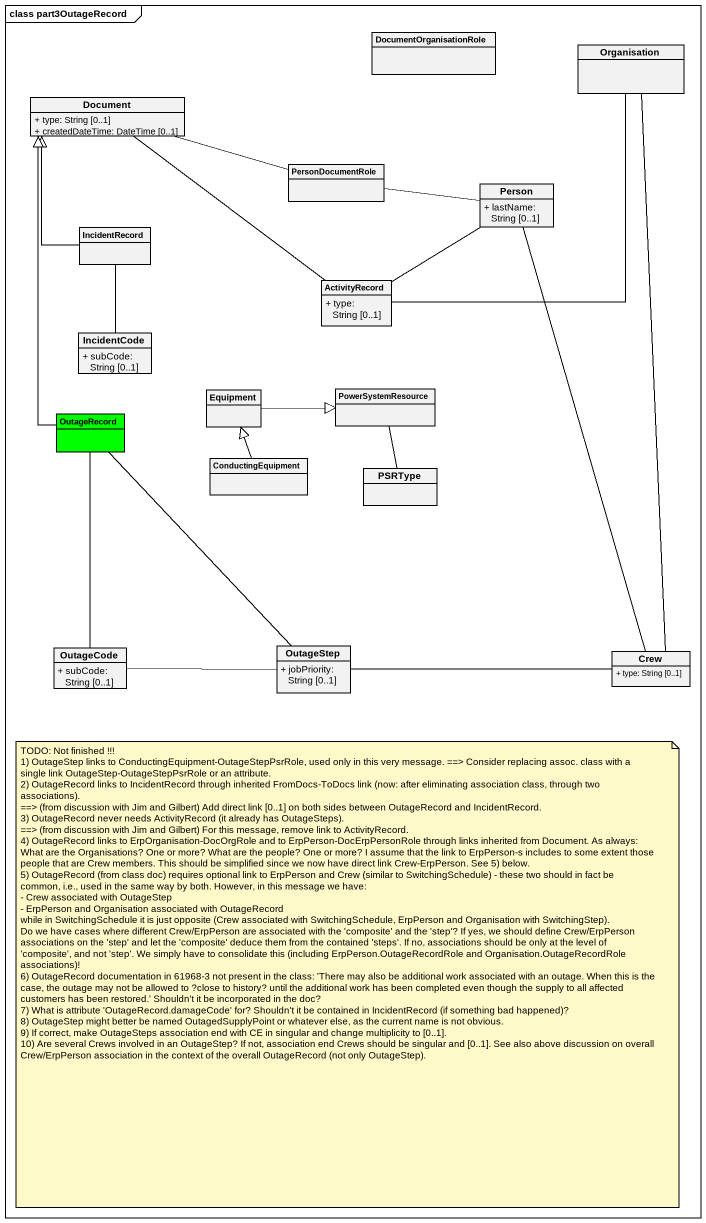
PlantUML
@startuml
mainframe class part3OutageRecord
hide circle
hide empty members
skinparam classAttributeIconSize 0
class DocumentOrganisationRole
class Organisation
class Document {
  + type: String [0..1]
  + createdDateTime: DateTime [0..1]
}
class PersonDocumentRole
class "Person" as Person_ {
  + lastName: String [0..1]
}
class IncidentRecord
class ActivityRecord {
  + type: String [0..1]
}
class IncidentCode {
  + subCode: String [0..1]
}
class Equipment
class PowerSystemResource
class OutageRecord #00FF00
class ConductingEquipment
class PSRType
class OutageCode {
  + subCode: String [0..1]
}
class OutageStep {
  + jobPriority: String [0..1]
}
class Crew {
  + type: String [0..1]
}
Organisation -- ActivityRecord
Document -right- PersonDocumentRole
Document -- ActivityRecord
Person_ -left- PersonDocumentRole
Person_ -- ActivityRecord
IncidentRecord -up-|> Document
IncidentRecord -- IncidentCode
Equipment -right-|> PowerSystemResource
PowerSystemResource -- PSRType
OutageRecord -up-|> Document
OutageRecord -- OutageStep
ConductingEquipment -up-|> Equipment
OutageCode -up- OutageRecord
OutageCode -right- OutageStep
Crew -up- Organisation
Crew -up- Person_
Crew -left- OutageStep
note as N1
  TODO: Not finished !!!
  1) OutageStep links to ConductingEquipment-OutageStepPsrRole, used only in this very message. ==> Consider replacing assoc. class with a single link OutageStep-OutageStepPsrRole or an attribute.
  2) OutageRecord links to IncidentRecord through inherited FromDocs-ToDocs link (now: after eliminating association class, through two associations).
  ~==> (from discussion with Jim and Gilbert) Add direct link [0..1] on both sides between OutageRecord and IncidentRecord.
  3) OutageRecord never needs ActivityRecord (it already has OutageSteps).
  ~==> (from discussion with Jim and Gilbert) For this message, remove link to ActivityRecord.
  4) OutageRecord links to ErpOrganisation-DocOrgRole and to ErpPerson-DocErpPersonRole through links inherited from Document. As always: What are the Organisations? One or more? What are the people? One or more? I assume that the link to ErpPerson-s includes to some extent those people that are Crew members. This should be simplified since we now have direct link Crew-ErpPerson. See 5) below.
  5) OutageRecord (from class doc) requires optional link to ErpPerson and Crew (similar to SwitchingSchedule) - these two should in fact be common, i.e., used in the same way by both. However, in this message we have:
  - Crew associated with OutageStep
  - ErpPerson and Organisation associated with OutageRecord
  while in SwitchingSchedule it is just opposite (Crew associated with SwitchingSchedule, ErpPerson and Organisation with SwitchingStep).
  Do we have cases where different Crew/ErpPerson are associated with the 'composite' and the 'step'? If yes, we should define Crew/ErpPerson associations on the 'step' and let the 'composite' deduce them from the contained 'steps'. If no, associations should be only at the level of 'composite', and not 'step'. We simply have to consolidate this (including ErpPerson.OutageRecordRole and Organisation.OutageRecordRole associations)!
  6) OutageRecord documentation in 61968-3 not present in the class: 'There may also be additional work associated with an outage. When this is the case, the outage may not be allowed to ?close to history? until the additional work has been completed even though the supply to all affected customers has been restored.' Shouldn't it be incorporated in the doc?
  7) What is attribute 'OutageRecord.damageCode' for? Shouldn't it be contained in IncidentRecord (if something bad happened)?
  8) OutageStep might better be named OutagedSupplyPoint or whatever else, as the current name is not obvious.
  9) If correct, make OutageSteps association end with CE in singular and change multiplicity to [0..1].
  10) Are several Crews involved in an OutageStep? If not, association end Crews should be singular and [0..1]. See also above discussion on overall Crew/ErpPerson association in the context of the overall OutageRecord (not only OutageStep).
end note
@enduml
